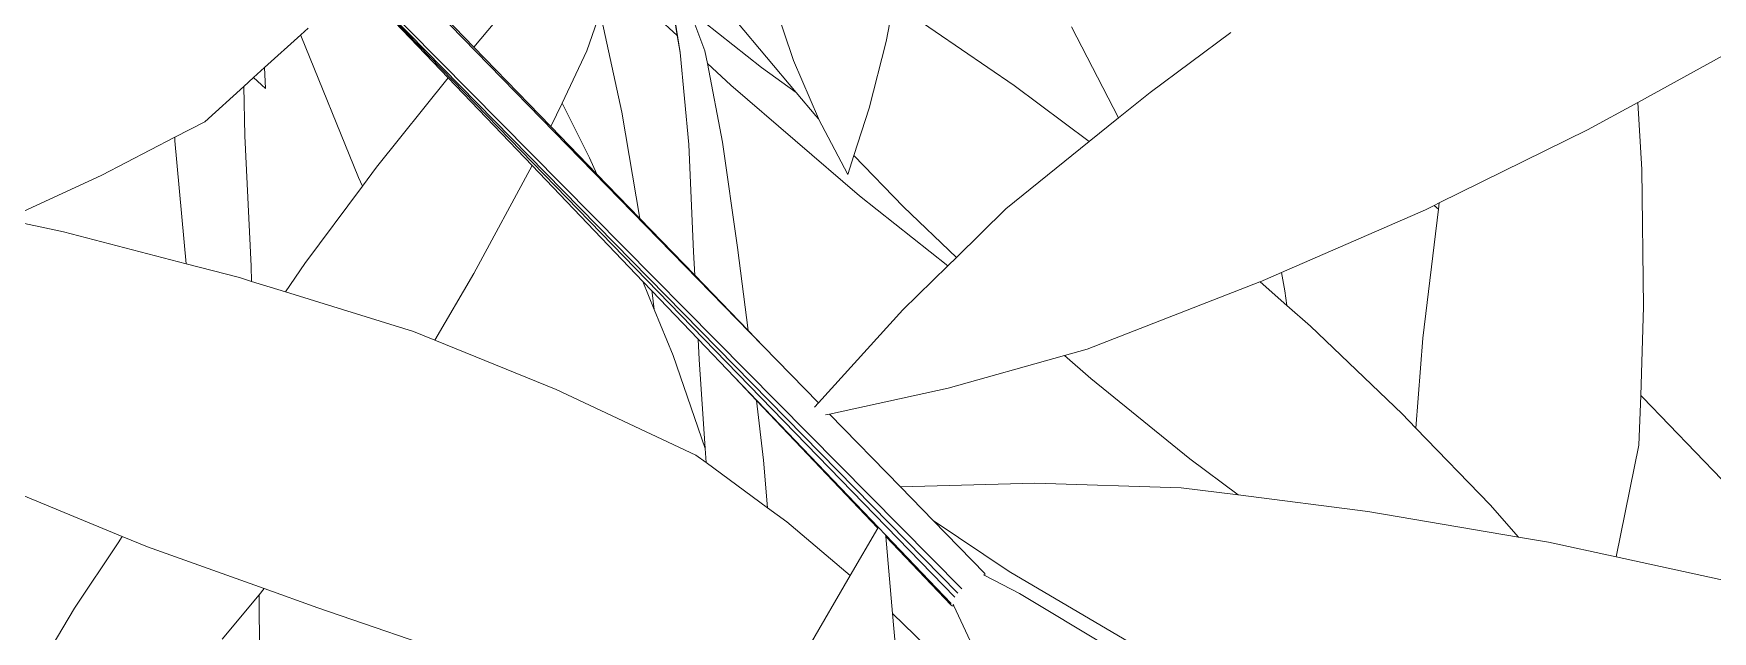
# Model space of a CAD drawing. Header units: millimetres. Extents: x 18 to 174501, y 22 to 24571.
# Drawn here: x 22201.1 to 22382.1, y 17961.3 to 18025.8 of the extents above; entities that cross this region are included whole.
import ezdxf

# ---------------------------------------------------------------- set-up
doc = ezdxf.new("R2010")
doc.units = ezdxf.units.MM
doc.header["$MEASUREMENT"] = 0
doc.layers.add('Edges', color=7, linetype='Continuous', lineweight=18)

# ---------------------------------------------------------------- blocks, each defined once
blk = doc.blocks.new('BAMBOOPLAN')
at = {"layer": 'Edges'}
for p, q in [((4.5506, -5.7323), (3.4311, -4.5837)), ((3.3925, -4.6255), (4.8566, -6.1065)), ((3.7266, -4.9665), (4.8506, -6.1131)), ((3.8297, -5.0727), (4.8457, -6.1193)), ((4.105, -5.2714), (3.9653, -5.1268)), ((4.4225, -5.28), (4.399, -5.128)), ((4.0653, -5.3189), (3.9223, -5.1695)), ((4.4182, -5.2538), (4.3193, -5.1622)), ((4.4182, -5.2538), (4.4092, -5.1989)), ((4.105, -5.2714), (4.1587, -5.2072)), ((4.2789, -5.2774), (4.2996, -5.2184)), ((4.3327, -5.3718), (4.2996, -5.2184)), ((4.5482, -5.3031), (4.4374, -5.2154)), ((4.4608, -5.2772), (4.4374, -5.2154)), ((4.5976, -5.2923), (4.5664, -5.2007)), ((4.7402, -5.2631), (4.7512, -5.2042)), ((4.9372, -5.3308), (4.7752, -5.2198)), ((3.838, -5.2524), (3.8493, -5.2421)), ((4.6017, -5.3416), (4.5101, -5.2326)), ((5.0981, -5.3807), (5.0256, -5.2404)), ((5.2711, -5.2492), (5.1467, -5.3414)), ((3.7824, -5.3029), (3.838, -5.2524)), ((3.8384, -5.2534), (3.838, -5.2524)), ((3.9271, -5.4723), (3.8384, -5.2534)), ((4.2235, -5.394), (4.105, -5.2714)), ((4.4225, -5.28), (4.4182, -5.2538)), ((4.7141, -5.3654), (4.7402, -5.2631)), ((6.0653, -5.265), (5.8983, -5.3568)), ((3.7653, -5.3184), (3.7824, -5.3029)), ((3.784, -5.3351), (3.7824, -5.3029)), ((4.2407, -5.3578), (4.2789, -5.2774)), ((4.4361, -5.4217), (4.4225, -5.28)), ((4.4646, -5.2967), (4.4608, -5.2772)), ((4.5006, -5.3301), (4.4646, -5.2967)), ((4.488, -5.4179), (4.4646, -5.2967)), ((4.6358, -5.3814), (4.5976, -5.2923)), ((3.7502, -5.3322), (3.7653, -5.3184)), ((3.784, -5.3351), (3.7653, -5.3184)), ((3.9547, -5.4567), (4.0653, -5.3189)), ((4.1947, -5.4542), (4.0653, -5.3189)), ((4.6017, -5.3416), (4.5482, -5.3031)), ((3.6904, -5.3866), (3.7502, -5.3322)), ((3.7521, -5.4081), (3.7502, -5.3322)), ((4.6993, -5.5008), (4.5006, -5.3301)), ((4.6318, -5.3774), (4.6017, -5.3416)), ((5.0529, -5.4172), (4.9372, -5.3308)), ((5.1467, -5.3414), (5.0981, -5.3807)), ((4.2235, -5.394), (4.2407, -5.3578)), ((4.2829, -5.442), (4.2407, -5.3578)), ((4.3604, -5.5356), (4.3327, -5.3718)), ((4.636, -5.3818), (4.6318, -5.3774)), ((4.6905, -5.4384), (4.7141, -5.3654)), ((5.8983, -5.3568), (5.821, -5.3992)), ((5.9046, -5.4602), (5.8983, -5.3568)), ((3.6442, -5.4105), (3.6904, -5.3866)), ((4.2945, -5.4674), (4.2235, -5.394)), ((4.636, -5.3818), (4.6358, -5.3814)), ((4.6809, -5.4679), (4.636, -5.3818)), ((5.0981, -5.3807), (5.0529, -5.4172)), ((5.821, -5.3992), (5.5923, -5.5117)), ((3.5318, -5.4688), (3.6442, -5.4105)), ((3.6441, -5.4157), (3.6442, -5.4105)), ((3.6615, -5.6053), (3.6441, -5.4157)), ((3.7615, -5.609), (3.7521, -5.4081)), ((4.4431, -5.587), (4.4361, -5.4217)), ((4.511, -5.5804), (4.488, -5.4179)), ((5.0529, -5.4172), (4.9246, -5.5207)), ((3.9332, -5.4857), (3.9547, -5.4567)), ((4.1048, -5.6204), (4.1947, -5.4542)), ((4.3653, -5.6325), (4.1947, -5.4542)), ((4.2945, -5.4674), (4.2829, -5.442)), ((4.6809, -5.4679), (4.6905, -5.4384)), ((4.767, -5.5178), (4.6905, -5.4384)), ((3.3839, -5.5373), (3.5318, -5.4688)), ((3.9332, -5.4857), (3.9271, -5.4723)), ((4.3604, -5.5356), (4.2945, -5.4674)), ((5.9073, -5.6717), (5.9046, -5.4602)), ((3.8445, -5.6051), (3.9332, -5.4857)), ((4.8349, -5.6088), (4.6993, -5.5008)), ((4.4451, -5.6231), (4.3604, -5.5356)), ((4.8484, -5.5956), (4.767, -5.5178)), ((4.9246, -5.5207), (4.8484, -5.5956)), ((5.571, -5.5221), (5.3494, -5.6188)), ((5.567, -5.7199), (5.5911, -5.5211)), ((5.5846, -5.5154), (5.571, -5.5221)), ((5.5923, -5.5117), (5.5846, -5.5154)), ((5.5911, -5.5211), (5.5846, -5.5154)), ((5.5911, -5.5211), (5.5923, -5.5117)), ((3.4727, -5.5561), (3.3839, -5.5373)), ((3.6615, -5.6053), (3.4727, -5.5561)), ((4.4451, -5.6231), (4.4431, -5.587)), ((4.5275, -5.7084), (4.511, -5.5804)), ((3.7439, -5.6268), (3.6615, -5.6053)), ((3.7623, -5.6325), (3.7615, -5.609)), ((3.8146, -5.6487), (3.8445, -5.6051)), ((4.8349, -5.6088), (4.7659, -5.6765)), ((4.8484, -5.5956), (4.8349, -5.6088)), ((3.7623, -5.6325), (3.7439, -5.6268)), ((3.8146, -5.6487), (3.7623, -5.6325)), ((4.0445, -5.7231), (4.1048, -5.6204)), ((4.3829, -5.6758), (4.3653, -5.6325)), ((4.3792, -5.6471), (4.3653, -5.6325)), ((4.5275, -5.7084), (4.4451, -5.6231)), ((5.3158, -5.6335), (5.0497, -5.7368)), ((5.3164, -5.6332), (5.3158, -5.6335)), ((5.3494, -5.6188), (5.3164, -5.6332)), ((5.3576, -5.6695), (5.3164, -5.6332)), ((5.3545, -5.6469), (5.3494, -5.6188)), ((4.0117, -5.7098), (3.8146, -5.6487)), ((4.3797, -5.65), (4.3792, -5.6471)), ((4.4504, -5.7215), (4.3792, -5.6471)), ((4.3829, -5.6758), (4.3797, -5.65)), ((5.3576, -5.6695), (5.3545, -5.6469)), ((4.4118, -5.747), (4.3829, -5.6758)), ((4.7659, -5.6765), (4.6358, -5.8197)), ((5.394, -5.7016), (5.3576, -5.6695)), ((5.9027, -5.8082), (5.9073, -5.6717)), ((4.0445, -5.7231), (4.0117, -5.7098)), ((4.5506, -5.7323), (4.5275, -5.7084)), ((5.5353, -5.8367), (5.394, -5.7016)), ((4.2316, -5.7991), (4.0445, -5.7231)), ((4.4521, -5.7529), (4.4504, -5.7215)), ((4.5066, -5.7802), (4.4504, -5.7215)), ((4.6358, -5.8197), (4.5506, -5.7323)), ((5.0497, -5.7368), (5.0147, -5.7467)), ((5.5564, -5.8586), (5.567, -5.7199)), ((4.4611, -5.8899), (4.4118, -5.747)), ((4.4611, -5.8899), (4.4521, -5.7529)), ((5.0147, -5.7467), (4.8356, -5.7969)), ((5.0554, -5.7825), (5.0147, -5.7467)), ((4.5405, -5.816), (4.5066, -5.7802)), ((4.7281, -6.0118), (4.5066, -5.7802)), ((5.2078, -5.9062), (5.0554, -5.7825)), ((4.4468, -5.9002), (4.2316, -5.7991)), ((4.5513, -5.908), (4.5405, -5.816)), ((4.7275, -6.013), (4.5405, -5.816)), ((4.6358, -5.8197), (4.6297, -5.8264)), ((4.8356, -5.7969), (4.6528, -5.8371)), ((5.9001, -5.8852), (5.9027, -5.8082)), ((5.9062, -5.8115), (5.9027, -5.8082)), ((6.1013, -6.0147), (5.9062, -5.8115)), ((4.6528, -5.8371), (4.6465, -5.8385)), ((4.7622, -5.9494), (4.6528, -5.8371)), ((5.5564, -5.8586), (5.5353, -5.8367)), ((5.6706, -5.9771), (5.5564, -5.8586)), ((4.4626, -5.9118), (4.4611, -5.8899)), ((5.8648, -6.0571), (5.9001, -5.8852)), ((4.4626, -5.9118), (4.4468, -5.9002)), ((4.5575, -5.9817), (4.4626, -5.9118)), ((4.5575, -5.9817), (4.5513, -5.908)), ((5.2823, -5.9618), (5.2078, -5.9062)), ((3.5631, -6.0256), (3.3443, -5.9356)), ((4.969, -5.9438), (4.7622, -5.9494)), ((4.8125, -6.0011), (4.7622, -5.9494)), ((5.1947, -5.9507), (4.969, -5.9438)), ((5.2823, -5.9618), (5.1947, -5.9507)), ((5.4821, -5.9873), (5.2823, -5.9618)), ((4.587, -6.0033), (4.5575, -5.9817)), ((4.9298, -6.0795), (4.8125, -6.0011)), ((4.8924, -6.083), (4.8125, -6.0011)), ((5.7146, -6.0267), (5.4821, -5.9873)), ((5.7146, -6.0267), (5.6706, -5.9771)), ((3.5569, -6.0354), (3.5631, -6.0256)), ((3.602, -6.0415), (3.5631, -6.0256)), ((4.6848, -6.0861), (4.587, -6.0033)), ((4.6848, -6.0861), (4.7275, -6.013)), ((4.7275, -6.013), (4.7281, -6.0118)), ((4.7392, -6.0234), (4.7281, -6.0118)), ((4.7394, -6.0256), (4.7392, -6.0234)), ((4.8402, -6.1289), (4.7392, -6.0234)), ((4.8401, -6.1317), (4.7394, -6.0256)), ((4.7499, -6.1445), (4.7394, -6.0256)), ((5.7607, -6.0346), (5.7146, -6.0267)), ((3.4894, -6.1362), (3.5569, -6.0354)), ((3.7818, -6.1061), (3.602, -6.0415)), ((5.8648, -6.0571), (5.7607, -6.0346)), ((6.0372, -6.0945), (5.8648, -6.0571)), ((4.6213, -6.1947), (4.6848, -6.0861)), ((4.8923, -6.0859), (4.8903, -6.0849)), ((4.8924, -6.083), (4.8923, -6.0859)), ((4.9458, -6.1137), (4.8923, -6.0859)), ((5.1243, -6.1941), (4.9298, -6.0795)), ((3.717, -6.1842), (3.7739, -6.1156)), ((3.7739, -6.1156), (3.7818, -6.1061)), ((3.7748, -6.2074), (3.7739, -6.1156)), ((3.8643, -6.1358), (3.7818, -6.1061)), ((4.8443, -6.1326), (4.8432, -6.1303)), ((5.0832, -6.1962), (4.9458, -6.1137)), ((3.4305, -6.2356), (3.4894, -6.1362)), ((4.0918, -6.2137), (3.8643, -6.1358)), ((4.852, -6.2431), (4.7499, -6.1445)), ((4.7571, -6.2251), (4.7499, -6.1445)), ((4.8401, -6.1317), (4.8417, -6.1327)), ((4.8417, -6.1327), (4.8443, -6.1326)), ((4.8698, -6.1868), (4.8443, -6.1326))]:
    blk.add_line(p, q, dxfattribs=at)

msp = doc.modelspace()

# ---------------------------------------------------------------- block references
at = {"xscale": 69.97983938875464, "yscale": 69.97983938875464, "zscale": 69.97983938875464}
msp.add_blockref('BAMBOOPLAN', (21961.34, 18393.22), dxfattribs=at)

doc.saveas('drawing.dxf')
